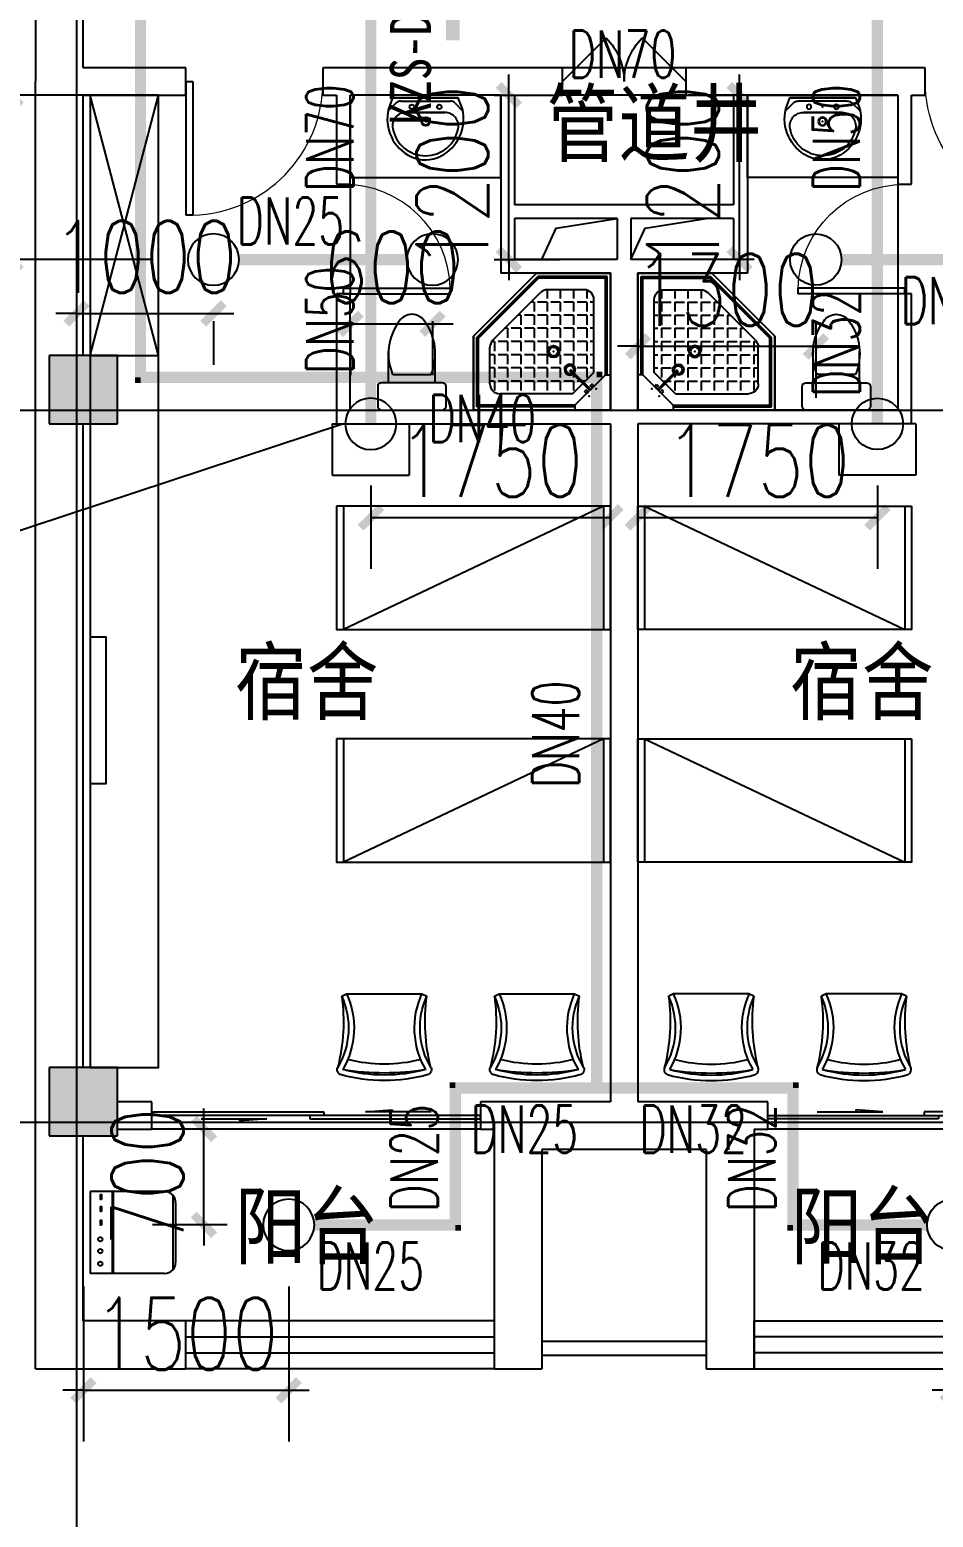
# Model space of a CAD drawing. Extents: x 0 to 2838408, y -923048 to 203859.
# Drawn here: x 2680921 to 2687520, y -549743 to -538880 of the extents above; entities that cross this region are included whole.
import ezdxf
from ezdxf.enums import TextEntityAlignment as Align

# ---------------------------------------------------------------- set-up
doc = ezdxf.new("R2010")
doc.units = 0
doc.header["$LTSCALE"] = 1000
for name, color, linetype in [('A-Fixt', 81, 'Continuous'), ('CLAYER', 7, 'Continuous'), ('COLUMN', 9, 'Continuous'), ('DIM_喷淋', 3, 'Continuous'), ('DOOR_FIRE', 4, 'Continuous'), ('DOTE', 8, 'Continuous'), ('E2-栏杆', 92, 'Continuous'), ('EQUIP_喷头', 7, 'Continuous'), ('PIPE-喷淋', 6, 'Continuous'), ('PIPE-废水', 31, 'Continuous'), ('PUB_HATCH', 8, 'Continuous'), ('PUB_TEXT', 7, 'Continuous'), ('TEXT_喷淋', 7, 'Continuous'), ('TWT_DIM', 3, 'Continuous'), ('WALL', 9, 'Continuous'), ('WINDOW', 4, 'Continuous'), ('XREF', 8, 'Continuous'), ('抗震支吊架', 2, 'Continuous'), ('洁具', 213, 'Continuous'), ('配景', 3, 'Continuous')]:
    doc.layers.add(name, color=color, linetype=linetype)
doc.styles.add('_TCH_DIM_T3', font='SIMPLEX', dxfattribs={"width": 0.75, "bigfont": 'HZTXT'})
doc.styles.add('_TWT_PIPEDN', font='SIMPLEX', dxfattribs={"width": 0.8, "height": 2.3, "bigfont": 'HZTXT'})
doc.styles.add('kzcad', font='', dxfattribs={"width": 0.8})
doc.styles.get("Standard").update_dxf_attribs({"font": 'geniso.shx', "bigfont": 'hztxt.shx'})
doc.styles.get('kzcad').set_extended_font_data('SimSun')
doc.dimstyles.new('_TWT_ARCH&&150', dxfattribs={"dimtxt": 525, "dimasz": 150, "dimexe": 375, "dimexo": 450, "dimgap": 150, "dimtad": 1, "dimdec": 0, "dimzin": 0, "dimdsep": 46, "dimtxsty": '_TCH_DIM_T3', "dimblk": 'ARCHTICK', "dimcen": 0.09, "dimclrt": 7, "dimazin": 2, "dimtfac": 1, "dimtdec": 0, "dimtix": 1, "dimtmove": 2, "dimatfit": 3, "dimfxl": 1, "dimtolj": 1, "dimtzin": 0, "dimarcsym": 0})

# ---------------------------------------------------------------- blocks, each defined once
blk = doc.blocks.new('1F平面-CAD导入_dwg_Drawing4_t3_dwg_$plan$00001613-474159-1F-927810-1F')
at = {"layer": '洁具'}
for p, q in [((-30, 250), (-170, 250)), ((-200, 170), (-430, 170)), ((-260, -140), (-260, 140)), ((-200, -170), (-200, -220)), ((-170, -250), (-30, -250))]:
    blk.add_line(p, q, dxfattribs=at)
for points in [[(-200, 220), (-200, 170), (-200, -170), (-430, -170)], [(0, -220), (0, 220)]]:
    blk.add_lwpolyline(points, dxfattribs=at)
for centre, radius, start, end in [((-170, 220), 30, 90, 180), ((-30, 220), 30, 0, 90), ((-413, -227), 398, 67.4505, 126.6381), ((-590, 0), 110, 123.4509, 236.5491), ((-413, 227), 398, 233.3619, 292.5495), ((-170, -220), 30, 180, 270), ((-30, -220), 30, 270, 0)]:
    blk.add_arc(centre, radius, start, end, dxfattribs=at)
blk = doc.blocks.new('$lvtry$00000169')
at = {"color": 0}
for p, q in [((259, -36), (259, 0)), ((259, -36), (36, -259)), ((259, -24), (976, -24)), ((259, -36), (964, -36)), ((964, -36), (976, -24)), ((964, -36), (964, -525)), ((976, -24), (976, -530)), ((276, -120), (120, -276)), ((144, -151), (291, -298)), ((151, -144), (298, -291)), ((183, -213), (205, -213)), ((220, -213), (243, -213)), ((270, -213), (270, -143)), ((270, -213), (340, -213)), ((276, -120), (808, -120)), ((366, -213), (366, -143)), ((366, -213), (436, -213)), ((462, -213), (462, -143)), ((462, -213), (532, -213)), ((558, -213), (558, -143)), ((558, -213), (628, -213)), ((655, -213), (655, -143)), ((655, -213), (725, -213)), ((751, -213), (751, -143)), ((751, -213), (821, -213)), ((847, -213), (847, -143)), ((847, -213), (880, -213)), ((880, -192), (880, -460)), ((36, -259), (0, -259)), ((24, -259), (24, -976)), ((36, -259), (36, -964)), ((120, -276), (120, -808)), ((120, -309), (147, -309)), ((173, -309), (173, -239)), ((173, -309), (243, -309)), ((270, -263), (270, -239)), ((334, -309), (340, -309)), ((366, -309), (366, -239)), ((366, -309), (436, -309)), ((462, -309), (462, -239)), ((462, -309), (532, -309)), ((558, -309), (558, -239)), ((558, -309), (628, -309)), ((655, -309), (655, -239)), ((655, -309), (725, -309)), ((751, -309), (751, -239)), ((751, -309), (821, -309)), ((847, -309), (847, -239)), ((847, -309), (880, -309)), ((120, -405), (147, -405)), ((173, -405), (173, -335)), ((173, -405), (243, -405)), ((173, -501), (173, -431)), ((270, -405), (270, -335)), ((270, -405), (340, -405)), ((270, -501), (270, -431)), ((366, -405), (366, -335)), ((366, -405), (379, -405)), ((366, -501), (366, -431)), ((462, -405), (462, -335)), ((462, -405), (532, -405)), ((462, -501), (462, -431)), ((558, -405), (558, -335)), ((558, -405), (628, -405)), ((558, -501), (558, -431)), ((655, -405), (655, -335)), ((655, -405), (725, -405)), ((655, -501), (655, -431)), ((751, -405), (751, -335)), ((751, -405), (821, -405)), ((751, -501), (751, -431)), ((847, -405), (847, -335)), ((847, -405), (880, -405)), ((847, -501), (847, -431)), ((120, -501), (147, -501)), ((173, -501), (243, -501)), ((173, -598), (173, -528)), ((270, -501), (340, -501)), ((270, -598), (270, -528)), ((366, -501), (436, -501)), ((366, -598), (366, -528)), ((462, -501), (532, -501)), ((462, -598), (462, -528)), ((859, -511), (511, -859)), ((964, -525), (525, -964)), ((976, -530), (530, -976)), ((558, -501), (628, -501)), ((558, -598), (558, -528)), ((655, -501), (725, -501)), ((655, -598), (655, -528)), ((751, -501), (821, -501)), ((751, -598), (751, -528)), ((847, -501), (867, -501)), ((964, -525), (976, -530)), ((120, -598), (147, -598)), ((173, -598), (243, -598)), ((173, -694), (173, -624)), ((270, -598), (340, -598)), ((270, -694), (270, -624)), ((366, -598), (436, -598)), ((366, -694), (366, -624)), ((462, -598), (532, -598)), ((462, -694), (462, -624)), ((558, -598), (628, -598)), ((558, -694), (558, -624)), ((655, -598), (725, -598)), ((655, -694), (655, -624)), ((751, -598), (773, -598)), ((120, -694), (147, -694)), ((173, -694), (243, -694)), ((173, -790), (173, -720)), ((270, -694), (340, -694)), ((270, -790), (270, -720)), ((366, -694), (436, -694)), ((366, -790), (366, -720)), ((462, -694), (532, -694)), ((462, -790), (462, -720)), ((558, -694), (628, -694)), ((558, -790), (558, -720)), ((655, -694), (676, -694)), ((120, -790), (147, -790)), ((173, -790), (243, -790)), ((173, -878), (173, -816)), ((270, -790), (340, -790)), ((270, -880), (270, -816)), ((366, -790), (436, -790)), ((366, -880), (366, -816)), ((462, -790), (532, -790)), ((462, -880), (462, -816)), ((558, -790), (580, -790)), ((36, -964), (24, -976)), ((24, -976), (530, -976)), ((36, -964), (525, -964)), ((192, -880), (460, -880)), ((525, -964), (530, -976))]:
    blk.add_line(p, q, dxfattribs=at)
blk.add_lwpolyline([(0, 0), (0, -1000), (540, -1000), (1000, -540), (1000, 0)], close=True)
for points in [[(0, 0), (0, -1000)], [(0, 0), (1000, 0)], [(1000, 0), (1000, -540)], [(136, -190), (148, -178), (132, -162), (121, -174)], [(190, -136), (178, -148), (162, -132), (174, -121)], [(1000, -540), (540, -1000)], [(0, -1000), (540, -1000)]]:
    blk.add_lwpolyline(points, close=True, dxfattribs=at)
for radius in [43.8, 31.1]:
    blk.add_circle((416, -428), radius, dxfattribs=at)
for centre, radius, start, end in [((808, -192), 72, 0, 90), ((296, -296), 40.6, 142.583, 128.4197), ((296, -296), 28.6, 145.828, 125.6599), ((808, -460), 72, 315, 0), ((192, -808), 72, 180, 270), ((460, -808), 72, 270, 315)]:
    blk.add_arc(centre, radius, start, end, dxfattribs=at)
for p in [(156, -102, 0), (103, -156, 0), (416, -428, 0)]:
    blk.add_point(p, dxfattribs=at)
blk = doc.blocks.new('$lvtry$00000178')
at = {"color": 0}
for p, q in [((-238, 0), (238, 0)), ((-214, -36), (-272, -91)), ((-180, -23), (180, -23)), ((-142, -105), (140, -105)), ((140, -105), (-142, -105)), ((216, -37), (268, -91))]:
    blk.add_line(p, q, dxfattribs=at)
blk.add_lwpolyline([(-104, -430, 0.224698), (110, -425, 0.348046), (269, -79), (239, 0), (-241, 0), (-271, -79, 0.356844)], format="xyb", close=True, dxfattribs=at)
for centre, radius in [((-100, -65), 16.3), ((100, -65), 16.3), ((1, -172), 31.6)]:
    blk.add_circle(centre, radius, dxfattribs=at)
at = {"color": 0, "lineweight": 13}
blk.add_circle((1, -172), 23, dxfattribs=at)
at = {"color": 0}
for centre, radius, start, end in [((-142, -205), 100, 90, 190.5602), ((-180, -73), 50, 90, 133.181), ((140, -205), 100, 349.4398, 90), ((180, -73), 50, 44.5607, 90), ((-1, -179), 243, 190.5602, 349.4398)]:
    blk.add_arc(centre, radius, start, end, dxfattribs=at)
for p in [(0, -65), (1, -172)]:
    blk.add_point(p, dxfattribs=at)
blk = doc.blocks.new('A$C70365C93')
at = {"layer": '洁具'}
blk.add_lwpolyline([(-1900, 2300), (-1900, 1700), (-800, 1700), (-800, 2300)], close=True, dxfattribs=at)
blk.add_blockref('$lvtry$00000178', (-1350, 2280), dxfattribs=at)
at = {"layer": '洁具', "rotation": 180}
blk.add_blockref('$lvtry$00000169', (0, 0), dxfattribs=at)
at = {"layer": '洁具', "extrusion": (0, 0, -1), "xscale": -1, "zscale": -1, "rotation": 90}
blk.add_blockref('1F平面-CAD导入_dwg_Drawing4_t3_dwg_$plan$00001613-474159-1F-927810-1F', (1450, 0), dxfattribs=at)
blk = doc.blocks.new('单人床')
at = {"layer": 'A-Fixt'}
for p, q in [((47774, 13973), (48674, 13973)), ((47774, 12073), (48674, 13973)), ((47774, 12073), (48674, 12073))]:
    blk.add_line(p, q, dxfattribs=at)
blk.add_lwpolyline([(47774, 14023), (48674, 14023), (48674, 12023), (47774, 12023), (47774, 14023)], dxfattribs=at)
blk = doc.blocks.new('CH_AP01')
for p, q in [((-311, 17), (-275, 0)), ((-275, 0), (275, 0)), ((275, 0), (311, 17))]:
    blk.add_line(p, q)
for centre, radius, start, end in [((-307, 555), 37.8, 100.1859, 202.8359), ((0, -579), 1213, 74.7104, 105.2896), ((0, -579), 1173, 75.0287, 104.9713), ((0, -1278), 1857, 80.611, 99.389), ((-824, 250), 603, 335.5038, 30.2691), ((824, 250), 603, 149.7309, 204.4962), ((307, 555), 37.8, 337.1641, 79.8141), ((-1658, 202), 1360, 352.1659, 14.4283), ((-824, 250), 563, 335.5038, 31.0903), ((0, -579), 1093, 75.8767, 104.1233), ((824, 250), 563, 148.9097, 204.4962), ((1658, 202), 1360, 165.5717, 187.8341)]:
    blk.add_arc(centre, radius, start, end)
blk = doc.blocks.new('A$C61295E98')
at = {"color": 3}
for p, q in [((544, 598), (0, 598)), ((0, 598), (0, 0)), ((161, 598), (161, 0)), ((170, 0), (170, 598)), ((603, 572), (603, 26)), ((624, 518), (624, 80)), ((544, 0), (0, 0))]:
    blk.add_line(p, q, dxfattribs=at)
for points in [[(82, 540), (75, 540), (75, 577), (82, 577)], [(82, 453), (75, 453), (75, 490), (82, 490)], [(82, 353), (75, 353), (75, 389), (82, 389)]]:
    blk.add_lwpolyline(points, close=True, dxfattribs=at)
for centre in [(74, 250), (74, 164), (74, 71)]:
    blk.add_circle(centre, 15.7, dxfattribs=at)
for centre, start, end in [((544, 518), 360, 90), ((544, 80), 270, 0)]:
    blk.add_arc(centre, 80, start, end, dxfattribs=at)
blk = doc.blocks.new('宿舍')
at = {"layer": 'A-Fixt'}
for p, q in [((47854, 13802), (48354, 15702)), ((48354, 13802), (47854, 15702)), ((47854, 13802), (48354, 13802))]:
    blk.add_line(p, q, dxfattribs=at)
for points in [[(47854, 8602), (48354, 8602), (48354, 15702), (47854, 15702)], [(47854, 10676), (47970, 10676), (47970, 11743), (47854, 11743)]]:
    blk.add_lwpolyline(points, close=True, dxfattribs=at)
at = {"xscale": -1, "rotation": 90}
for p in [(63677, 60475), (63677, 58775)]:
    blk.add_blockref('单人床', p, dxfattribs=at)
at = {"layer": 'A-Fixt', "xscale": -1, "rotation": 180}
for p in [(50002, 9140), (51117, 9140)]:
    blk.add_blockref('CH_AP01', p, dxfattribs=at)
at = {"layer": '配景', "color": 252}
blk.add_blockref('A$C61295E98', (47854, 7097), dxfattribs=at)
blk = doc.blocks.new('$WINLIB2D$00000001')
at = {"color": 0}
for points in [[(-0.5, 0.5), (-0.5, -0.5)], [(-0.5, 0.5), (0.5, 0.5)], [(0.5, -0.5), (0.5, 0.5)], [(0.5, 0.1667), (-0.5, 0.1667)], [(0.5, -0.1667), (-0.5, -0.1667)], [(-0.5, -0.5), (0.5, -0.5)]]:
    blk.add_lwpolyline(points, dxfattribs=at)
blk = doc.blocks.new('$DorLib2D$00000131')
at = {"color": 0, "linetype": 'Continuous'}
for p, q in [((0.15, 0.125), (0.2319, 0.1973)), ((0.2319, 0.1973), (0.2319, 0.125)), ((-0.5, 0.125), (-0.5, 0)), ((0.0192, 0.125), (-0.5, 0.125)), ((0.0192, 0), (0.0192, 0.125)), ((0.35, 0.125), (0.15, 0.125)), ((-0.5, 0), (0.0192, 0)), ((-0.024, 0), (0.5, 0)), ((-0.024, -0.125), (-0.024, 0)), ((0.5, 0), (0.5, -0.125)), ((-0.35, -0.125), (-0.15, -0.125)), ((-0.2319, -0.1973), (-0.2319, -0.125)), ((-0.15, -0.125), (-0.2319, -0.1973)), ((0.5, -0.125), (-0.024, -0.125))]:
    blk.add_line(p, q, dxfattribs=at)
blk = doc.blocks.new('$DorLib2D$00000116')
at = {"color": 0}
for p, q in [((-0.5, 0), (-0.146, 0.354)), ((0.5, 0), (0.146, 0.354))]:
    blk.add_line(p, q, dxfattribs=at)
for centre, start, end in [((-0.5, 0), 0, 45), ((0.5, 0), 135, 180)]:
    blk.add_arc(centre, 0.5, start, end, dxfattribs=at)
blk = doc.blocks.new('$DorLib2D$00000001')
for p, q in [((0.45, 0.975), (0.5, 0.975)), ((0.45, 0), (0.45, 0.975)), ((0.5, 0), (0.5, 0.975)), ((0.5, 0), (0.45, 0))]:
    blk.add_line(p, q)
at = {"lineweight": 13}
blk.add_arc((0.475, 0), 0.975, 91.4693, 180, dxfattribs=at)
blk = doc.blocks.new('3F1')
at = {"layer": 'PUB_HATCH'}
for points in [[(2345016.7, -541758.3), (2345516.7, -541758.3), (2345516.7, -541258.3), (2345016.7, -541258.3)], [(2345016.7, -546958.3), (2345516.7, -546958.3), (2345516.7, -546458.3), (2345016.7, -546458.3)]]:
    blk.add_hatch(color=256, dxfattribs=at).paths.add_polyline_path(points)
for points in [[(2348616.7, -540558.3), (2348720.3, -540328), (2349166.7, -540258.3)], [(2349266.7, -540558.3), (2349370.3, -540328), (2349816.7, -540258.3)]]:
    blk.add_lwpolyline(points)
at = {"layer": 'COLUMN'}
for p, q in [((2345516.7, -541258.3), (2345016.7, -541258.3)), ((2345016.7, -541258.3), (2345016.7, -541758.3)), ((2345516.7, -541758.3), (2345516.7, -541258.3)), ((2345016.7, -541758.3), (2345516.7, -541758.3)), ((2345516.7, -546458.3), (2345016.7, -546458.3)), ((2345016.7, -546458.3), (2345016.7, -546958.3)), ((2345516.7, -546958.3), (2345516.7, -546458.3)), ((2345016.7, -546958.3), (2345516.7, -546958.3))]:
    blk.add_line(p, q, dxfattribs=at)
at = {"layer": 'DOOR_FIRE'}
for p, q in [((2349666.7, -539158.3), (2348766.7, -539158.3)), ((2349666.7, -539358.3), (2348766.7, -539358.3))]:
    blk.add_line(p, q, dxfattribs=at)
at = {"layer": 'DOTE'}
for p, q in [((2345216.7, -467258.3), (2345216.7, -550458.3)), ((2343216.7, -541658.3), (2453916.7, -541658.3)), ((2343216.7, -546858.3), (2453916.7, -546858.3)), ((2343216.7, -546858.3), (2453916.7, -546858.3))]:
    blk.add_line(p, q, dxfattribs=at)
at = {"layer": 'E2-栏杆'}
for points in [[(2348616.7, -548458.3), (2349816.7, -548458.3)], [(2348616.7, -548558.3), (2349816.7, -548558.3)]]:
    blk.add_lwpolyline(points, dxfattribs=at)
at = {"layer": 'WALL'}
for p, q in [((2344916.7, -538758.3), (2344916.7, -539258.3)), ((2345266.7, -539158.3), (2345266.7, -538758.3)), ((2346016.7, -539158.3), (2345266.7, -539158.3)), ((2346016.7, -539358.3), (2346016.7, -539158.3)), ((2347116.7, -539158.3), (2347016.7, -539158.3)), ((2347016.7, -539158.3), (2347016.7, -539358.3)), ((2348316.7, -539158.3), (2347116.7, -539158.3)), ((2348766.7, -539158.3), (2348316.7, -539158.3)), ((2348766.7, -539358.3), (2348766.7, -539158.3)), ((2350116.7, -539158.3), (2349666.7, -539158.3)), ((2349666.7, -539158.3), (2349666.7, -539358.3)), ((2351316.7, -539158.3), (2350116.7, -539158.3)), ((2351416.7, -539158.3), (2351316.7, -539158.3)), ((2351416.7, -539358.3), (2351416.7, -539158.3)), ((2344916.7, -541508.3), (2344916.7, -539258.3)), ((2345266.7, -541258.3), (2345266.7, -539358.3)), ((2345266.7, -539358.3), (2346016.7, -539358.3)), ((2347016.7, -539358.3), (2347116.7, -539358.3)), ((2347116.7, -539358.3), (2347116.7, -540008.3)), ((2348316.7, -539358.3), (2347216.7, -539358.3)), ((2347216.7, -540008.3), (2347216.7, -539358.3)), ((2348316.7, -539358.3), (2348316.7, -540158.3)), ((2348416.7, -539358.3), (2348766.7, -539358.3)), ((2348416.7, -539358.3), (2348416.7, -540158.3)), ((2349666.7, -539358.3), (2350016.7, -539358.3)), ((2350016.7, -539358.3), (2350016.7, -540158.3)), ((2351216.7, -539358.3), (2350116.7, -539358.3)), ((2350116.7, -539358.3), (2350116.7, -540158.3)), ((2351216.7, -539358.3), (2351216.7, -540008.3)), ((2351316.7, -540008.3), (2351316.7, -539358.3)), ((2351316.7, -539358.3), (2351416.7, -539358.3)), ((2347116.7, -540008.3), (2347216.7, -540008.3)), ((2351216.7, -540008.3), (2351316.7, -540008.3)), ((2348316.7, -540158.3), (2348316.7, -540658.3)), ((2349216.7, -540158.3), (2348416.7, -540158.3)), ((2350016.7, -540158.3), (2349216.7, -540158.3)), ((2350116.7, -540158.3), (2350116.7, -540658.3)), ((2349166.7, -540258.3), (2348416.7, -540258.3)), ((2348416.7, -540258.3), (2348416.7, -540558.3)), ((2349166.7, -540258.3), (2349166.7, -540558.3)), ((2350016.7, -540258.3), (2349266.7, -540258.3)), ((2349266.7, -540258.3), (2349266.7, -540558.3)), ((2350016.7, -540258.3), (2350016.7, -540558.3)), ((2349166.7, -540558.3), (2348416.7, -540558.3)), ((2350016.7, -540558.3), (2349266.7, -540558.3)), ((2349116.7, -540658.3), (2348316.7, -540658.3)), ((2349116.7, -540658.3), (2349116.7, -541658.3)), ((2349316.7, -540658.3), (2349316.7, -541658.3)), ((2350116.7, -540658.3), (2349316.7, -540658.3)), ((2347216.7, -540808.3), (2347116.7, -540808.3)), ((2347116.7, -540808.3), (2347116.7, -541758.3)), ((2347216.7, -541658.3), (2347216.7, -540808.3)), ((2351316.7, -540808.3), (2351216.7, -540808.3)), ((2351216.7, -540808.3), (2351216.7, -541658.3)), ((2351316.7, -541758.3), (2351316.7, -540808.3)), ((2344916.7, -546858.3), (2344916.7, -541508.3)), ((2347216.7, -541658.3), (2349116.7, -541658.3)), ((2351216.7, -541658.3), (2349316.7, -541658.3)), ((2345266.7, -546458.3), (2345266.7, -541758.3)), ((2347116.7, -541758.3), (2349116.7, -541758.3)), ((2349116.7, -541758.3), (2349116.7, -546708.3)), ((2351316.7, -541758.3), (2349316.7, -541758.3)), ((2349316.7, -541758.3), (2349316.7, -546708.3)), ((2345766.7, -546708.3), (2345516.7, -546708.3)), ((2345766.7, -546908.3), (2345766.7, -546708.3)), ((2348516.7, -546708.3), (2348166.7, -546708.3)), ((2348166.7, -546708.3), (2348166.7, -546908.3)), ((2349116.7, -546708.3), (2348516.7, -546708.3)), ((2349916.7, -546708.3), (2349316.7, -546708.3)), ((2350266.7, -546708.3), (2349916.7, -546708.3)), ((2350266.7, -546908.3), (2350266.7, -546708.3)), ((2344916.7, -548658.3), (2344916.7, -546858.3)), ((2345266.7, -548308.3), (2345266.7, -546958.3)), ((2345516.7, -546908.3), (2345766.7, -546908.3)), ((2348166.7, -546908.3), (2348266.7, -546908.3)), ((2348266.7, -546908.3), (2348266.7, -548308.3)), ((2350166.7, -546908.3), (2350166.7, -548308.3)), ((2350166.7, -546908.3), (2350266.7, -546908.3)), ((2349216.7, -547058.3), (2348616.7, -547058.3)), ((2348616.7, -547058.3), (2348616.7, -548658.3)), ((2349816.7, -547058.3), (2349216.7, -547058.3)), ((2349816.7, -547058.3), (2349816.7, -548658.3)), ((2346016.7, -548308.3), (2345266.7, -548308.3)), ((2346016.7, -548658.3), (2346016.7, -548308.3)), ((2348266.7, -548308.3), (2348266.7, -548658.3)), ((2350166.7, -548658.3), (2350166.7, -548308.3)), ((2344916.7, -548658.3), (2346016.7, -548658.3)), ((2348266.7, -548658.3), (2348616.7, -548658.3)), ((2349816.7, -548658.3), (2350166.7, -548658.3))]:
    blk.add_line(p, q, dxfattribs=at)
at = {"layer": 'WINDOW'}
for p, q in [((2347216.7, -540008.3), (2347216.7, -540808.3)), ((2351216.7, -540008.3), (2351216.7, -540808.3)), ((2348166.7, -546908.3), (2345766.7, -546908.3)), ((2352666.7, -546908.3), (2350266.7, -546908.3))]:
    blk.add_line(p, q, dxfattribs=at)
for name, p in [('宿舍', (2297462.9, -555059.9)), ('A$C70365C93', (2349116.7, -541658.3))]:
    blk.add_blockref(name, p)
at = {"xscale": -1, "rotation": 359.9999999999999}
for name, p in [('A$C70365C93', (2349316.7, -541658.3)), ('宿舍', (2400970.6, -555059.9))]:
    blk.add_blockref(name, p, dxfattribs=at)
at = {"layer": 'DOOR_FIRE', "xscale": 900, "yscale": -900, "zscale": 200, "rotation": 179.9999999994664}
blk.add_blockref('$DorLib2D$00000116', (2349216.7, -539258.3), dxfattribs=at)
at = {"layer": 'WINDOW', "yscale": -1000}
for p, xscale, zscale in [((2346516.7, -539258.3), -1000, -1000), ((2351916.7, -539258.3), 1000, 1000)]:
    blk.add_blockref('$DorLib2D$00000001', p, dxfattribs=dict(at, xscale=xscale, zscale=zscale))
at = {"layer": 'WINDOW'}
for name, p, xscale, yscale, zscale, rotation in [('$DorLib2D$00000001', (2347166.7, -540408.3), 800, 800, 800, 269.9999999994664), ('$DorLib2D$00000001', (2351266.7, -540408.3), 800, -800, 800, 269.9999999994664), ('$DorLib2D$00000131', (2346966.7, -546808.3), 2400, 200, 2400, 180), ('$DorLib2D$00000131', (2351466.7, -546808.3), -2400, 200, -2400, 180), ('$WINLIB2D$00000001', (2347141.7, -548483.3), 2249.999999993481, -350, 2249.999999993481, 179.999999999999), ('$WINLIB2D$00000001', (2351291.7, -548483.3), -2249.999999993481, -350, -2249.999999993481, 180)]:
    blk.add_blockref(name, p, dxfattribs=dict(at, xscale=xscale, yscale=yscale, zscale=zscale, rotation=rotation))
at = {"layer": 'CLAYER'}
blk.add_text('管道井', height=525, dxfattribs=at).set_placement((2348649.1, -539845.3))
at = {"layer": 'PUB_TEXT'}
for s, p in [('宿舍', (2346373.5, -543922.1)), ('宿舍', (2350427.9, -543922.1)), ('阳台', (2346373.5, -547896.3)), ('阳台', (2350433.9, -547896.3))]:
    blk.add_text(s, height=525, dxfattribs=at).set_placement(p)
blk = doc.blocks.new('_ArchTick')
at = {"color": 0, "linetype": 'ByBlock', "const_width": 0.4}
blk.add_lwpolyline([(-0.5, -0.5), (0.5, 0.5)], dxfattribs=at)
blk = doc.blocks.new('*D2178')
at = {"layer": 'Defpoints', "color": 0, "linetype": 'ByBlock', "transparency": 16777216}
for p in [(2685363, -540558), (2686663, -540558), (2686663, -541192)]:
    blk.add_point(p, dxfattribs=at)
at = {"layer": 'TWT_DIM', "color": 0, "linetype": 'ByBlock', "lineweight": -2, "transparency": 16777216}
for p, q in [((2685363, -541008), (2685363, -541567)), ((2686663, -541008), (2686663, -541567)), ((2685363, -541192), (2685213, -541192)), ((2685363, -541192), (2686663, -541192)), ((2686663, -541192), (2686813, -541192))]:
    blk.add_line(p, q, dxfattribs=at)
at = {"layer": 'TWT_DIM', "color": 0, "linetype": 'ByBlock', "lineweight": -2, "transparency": 16777216, "xscale": 150, "yscale": 150, "zscale": 150}
blk.add_blockref('_ArchTick', (2685363, -541192), dxfattribs=at)
at = {"layer": 'TWT_DIM', "color": 0, "linetype": 'ByBlock', "lineweight": -2, "transparency": 16777216, "xscale": 150, "yscale": 150, "zscale": 150, "rotation": 180}
blk.add_blockref('_ArchTick', (2686663, -541192), dxfattribs=at)
at = {"layer": 'TWT_DIM', "color": 7, "linetype": 'ByBlock', "transparency": 16777216, "insert": (2686013, -540779), "char_height": 525, "attachment_point": 5, "style": '_TCH_DIM_T3'}
blk.add_mtext('\\A1;1300', dxfattribs=at)
blk = doc.blocks.new('*D2223')
at = {"layer": 'Defpoints', "color": 0, "linetype": 'ByBlock', "transparency": 16777216}
for p in [(2687663, -547608), (2689163, -547608), (2689163, -548816)]:
    blk.add_point(p, dxfattribs=at)
at = {"layer": 'TWT_DIM', "color": 0, "linetype": 'ByBlock', "lineweight": -2, "transparency": 16777216}
for p, q in [((2687663, -548058), (2687663, -549191)), ((2689163, -548058), (2689163, -549191)), ((2687663, -548816), (2687513, -548816)), ((2687663, -548816), (2689163, -548816)), ((2689163, -548816), (2689313, -548816))]:
    blk.add_line(p, q, dxfattribs=at)
at = {"layer": 'TWT_DIM', "color": 0, "linetype": 'ByBlock', "lineweight": -2, "transparency": 16777216, "xscale": 150, "yscale": 150, "zscale": 150}
blk.add_blockref('_ArchTick', (2687663, -548816), dxfattribs=at)
at = {"layer": 'TWT_DIM', "color": 0, "linetype": 'ByBlock', "lineweight": -2, "transparency": 16777216, "xscale": 150, "yscale": 150, "zscale": 150, "rotation": 180}
blk.add_blockref('_ArchTick', (2689163, -548816), dxfattribs=at)
at = {"layer": 'TWT_DIM', "color": 7, "linetype": 'ByBlock', "transparency": 16777216, "insert": (2688413, -548403), "char_height": 525, "attachment_point": 5, "style": '_TCH_DIM_T3'}
blk.add_mtext('\\A1;1500', dxfattribs=at)
blk = doc.blocks.new('*D2225')
at = {"layer": 'Defpoints', "color": 0, "linetype": 'ByBlock', "transparency": 16777216}
for p in [(2681313, -547608), (2682813, -547608), (2682813, -548816)]:
    blk.add_point(p, dxfattribs=at)
at = {"layer": 'TWT_DIM', "color": 0, "linetype": 'ByBlock', "lineweight": -2, "transparency": 16777216}
for p, q in [((2681313, -548058), (2681313, -549191)), ((2682813, -548058), (2682813, -549191)), ((2681313, -548816), (2681163, -548816)), ((2681313, -548816), (2682813, -548816)), ((2682813, -548816), (2682963, -548816))]:
    blk.add_line(p, q, dxfattribs=at)
at = {"layer": 'TWT_DIM', "color": 0, "linetype": 'ByBlock', "lineweight": -2, "transparency": 16777216, "xscale": 150, "yscale": 150, "zscale": 150}
blk.add_blockref('_ArchTick', (2681313, -548816), dxfattribs=at)
at = {"layer": 'TWT_DIM', "color": 0, "linetype": 'ByBlock', "lineweight": -2, "transparency": 16777216, "xscale": 150, "yscale": 150, "zscale": 150, "rotation": 180}
blk.add_blockref('_ArchTick', (2682813, -548816), dxfattribs=at)
at = {"layer": 'TWT_DIM', "color": 7, "linetype": 'ByBlock', "transparency": 16777216, "insert": (2682063, -548403), "char_height": 525, "attachment_point": 5, "style": '_TCH_DIM_T3'}
blk.add_mtext('\\A1;1500', dxfattribs=at)
blk = doc.blocks.new('*D2226')
at = {"layer": 'Defpoints', "color": 0, "linetype": 'ByBlock', "transparency": 16777216}
for p in [(2682194, -546908), (2682813, -546908), (2682813, -547608)]:
    blk.add_point(p, dxfattribs=at)
at = {"layer": 'TWT_DIM', "color": 0, "linetype": 'ByBlock', "lineweight": -2, "transparency": 16777216}
for p, q in [((2682194, -546908), (2682194, -546758)), ((2682363, -546908), (2681819, -546908)), ((2682194, -547608), (2682194, -546908)), ((2682363, -547608), (2681819, -547608)), ((2682194, -547608), (2682194, -547758))]:
    blk.add_line(p, q, dxfattribs=at)
at = {"layer": 'TWT_DIM', "color": 0, "linetype": 'ByBlock', "lineweight": -2, "transparency": 16777216, "xscale": 150, "yscale": 150, "zscale": 150}
for p, rotation in [((2682194, -546908), 270), ((2682194, -547608), 90)]:
    blk.add_blockref('_ArchTick', p, dxfattribs=dict(at, rotation=rotation))
at = {"layer": 'TWT_DIM', "color": 7, "linetype": 'ByBlock', "transparency": 16777216, "insert": (2681781, -547258), "char_height": 525, "attachment_point": 5, "rotation": 90, "style": '_TCH_DIM_T3'}
blk.add_mtext('\\A1;700', dxfattribs=at)
blk = doc.blocks.new('*D2235')
at = {"layer": 'Defpoints', "color": 0, "linetype": 'ByBlock', "transparency": 16777216}
for p in [(2685363, -541758), (2687113, -541758), (2687113, -542441)]:
    blk.add_point(p, dxfattribs=at)
at = {"layer": 'TWT_DIM', "color": 0, "linetype": 'ByBlock', "lineweight": -2, "transparency": 16777216}
for p, q in [((2685363, -542208), (2685363, -542816)), ((2687113, -542208), (2687113, -542816)), ((2685363, -542441), (2687113, -542441))]:
    blk.add_line(p, q, dxfattribs=at)
at = {"layer": 'TWT_DIM', "color": 0, "linetype": 'ByBlock', "lineweight": -2, "transparency": 16777216, "xscale": 150, "yscale": 150, "zscale": 150, "rotation": 180}
blk.add_blockref('_ArchTick', (2685363, -542441), dxfattribs=at)
at = {"layer": 'TWT_DIM', "color": 0, "linetype": 'ByBlock', "lineweight": -2, "transparency": 16777216, "xscale": 150, "yscale": 150, "zscale": 150}
blk.add_blockref('_ArchTick', (2687113, -542441), dxfattribs=at)
at = {"layer": 'TWT_DIM', "color": 7, "linetype": 'ByBlock', "transparency": 16777216, "insert": (2686238, -542028), "char_height": 525, "attachment_point": 5, "style": '_TCH_DIM_T3'}
blk.add_mtext('\\A1;1750', dxfattribs=at)
blk = doc.blocks.new('*D2237')
at = {"layer": 'Defpoints', "color": 0, "linetype": 'ByBlock', "transparency": 16777216}
for p in [(2686105, -539358), (2686663, -539358), (2686663, -540558)]:
    blk.add_point(p, dxfattribs=at)
at = {"layer": 'TWT_DIM', "color": 0, "linetype": 'ByBlock', "lineweight": -2, "transparency": 16777216}
for p, q in [((2686105, -539358), (2686105, -539208)), ((2686213, -539358), (2685730, -539358)), ((2686105, -540558), (2686105, -539358)), ((2686213, -540558), (2685730, -540558)), ((2686105, -540558), (2686105, -540708))]:
    blk.add_line(p, q, dxfattribs=at)
at = {"layer": 'TWT_DIM', "color": 0, "linetype": 'ByBlock', "lineweight": -2, "transparency": 16777216, "xscale": 150, "yscale": 150, "zscale": 150}
for p, rotation in [((2686105, -539358), 270), ((2686105, -540558), 90)]:
    blk.add_blockref('_ArchTick', p, dxfattribs=dict(at, rotation=rotation))
at = {"layer": 'TWT_DIM', "color": 7, "linetype": 'ByBlock', "transparency": 16777216, "insert": (2685692, -539958), "char_height": 525, "attachment_point": 5, "rotation": 90, "style": '_TCH_DIM_T3'}
blk.add_mtext('\\A1;1200', dxfattribs=at)
blk = doc.blocks.new('*D2239')
at = {"layer": 'Defpoints', "color": 0, "linetype": 'ByBlock', "transparency": 16777216}
for p in [(2683413, -541758), (2685163, -541758), (2685163, -542441)]:
    blk.add_point(p, dxfattribs=at)
at = {"layer": 'TWT_DIM', "color": 0, "linetype": 'ByBlock', "lineweight": -2, "transparency": 16777216}
for p, q in [((2683413, -542208), (2683413, -542816)), ((2685163, -542208), (2685163, -542816)), ((2683413, -542441), (2685163, -542441))]:
    blk.add_line(p, q, dxfattribs=at)
at = {"layer": 'TWT_DIM', "color": 0, "linetype": 'ByBlock', "lineweight": -2, "transparency": 16777216, "xscale": 150, "yscale": 150, "zscale": 150, "rotation": 180}
blk.add_blockref('_ArchTick', (2683413, -542441), dxfattribs=at)
at = {"layer": 'TWT_DIM', "color": 0, "linetype": 'ByBlock', "lineweight": -2, "transparency": 16777216, "xscale": 150, "yscale": 150, "zscale": 150}
blk.add_blockref('_ArchTick', (2685163, -542441), dxfattribs=at)
at = {"layer": 'TWT_DIM', "color": 7, "linetype": 'ByBlock', "transparency": 16777216, "insert": (2684288, -542028), "char_height": 525, "attachment_point": 5, "style": '_TCH_DIM_T3'}
blk.add_mtext('\\A1;1750', dxfattribs=at)
blk = doc.blocks.new('*D2240')
at = {"layer": 'Defpoints', "color": 0, "linetype": 'ByBlock', "transparency": 16777216}
for p in [(2681263, -540558), (2682263, -540558), (2682263, -540952)]:
    blk.add_point(p, dxfattribs=at)
at = {"layer": 'TWT_DIM', "color": 0, "linetype": 'ByBlock', "lineweight": -2, "transparency": 16777216}
for p, q in [((2681263, -540952), (2681113, -540952)), ((2681263, -540952), (2682263, -540952)), ((2682263, -540952), (2682413, -540952)), ((2681263, -541008), (2681263, -541327)), ((2682263, -541008), (2682263, -541327))]:
    blk.add_line(p, q, dxfattribs=at)
at = {"layer": 'TWT_DIM', "color": 0, "linetype": 'ByBlock', "lineweight": -2, "transparency": 16777216, "xscale": 150, "yscale": 150, "zscale": 150}
blk.add_blockref('_ArchTick', (2681263, -540952), dxfattribs=at)
at = {"layer": 'TWT_DIM', "color": 0, "linetype": 'ByBlock', "lineweight": -2, "transparency": 16777216, "xscale": 150, "yscale": 150, "zscale": 150, "rotation": 180}
blk.add_blockref('_ArchTick', (2682263, -540952), dxfattribs=at)
at = {"layer": 'TWT_DIM', "color": 7, "linetype": 'ByBlock', "transparency": 16777216, "insert": (2681763, -540539), "char_height": 525, "attachment_point": 5, "style": '_TCH_DIM_T3'}
blk.add_mtext('\\A1;1000', dxfattribs=at)
blk = doc.blocks.new('*D2241')
at = {"layer": 'Defpoints', "color": 0, "linetype": 'ByBlock', "transparency": 16777216}
for p in [(2683263, -540558), (2683863, -540558), (2683863, -541028)]:
    blk.add_point(p, dxfattribs=at)
at = {"layer": 'TWT_DIM', "color": 0, "linetype": 'ByBlock', "lineweight": -2, "transparency": 16777216}
for p, q in [((2683263, -541028), (2683113, -541028)), ((2683263, -541008), (2683263, -541403)), ((2683263, -541028), (2683863, -541028)), ((2683863, -541008), (2683863, -541403)), ((2683863, -541028), (2684013, -541028))]:
    blk.add_line(p, q, dxfattribs=at)
at = {"layer": 'TWT_DIM', "color": 0, "linetype": 'ByBlock', "lineweight": -2, "transparency": 16777216, "xscale": 150, "yscale": 150, "zscale": 150}
blk.add_blockref('_ArchTick', (2683263, -541028), dxfattribs=at)
at = {"layer": 'TWT_DIM', "color": 0, "linetype": 'ByBlock', "lineweight": -2, "transparency": 16777216, "xscale": 150, "yscale": 150, "zscale": 150, "rotation": 180}
blk.add_blockref('_ArchTick', (2683863, -541028), dxfattribs=at)
at = {"layer": 'TWT_DIM', "color": 7, "linetype": 'ByBlock', "transparency": 16777216, "insert": (2683563, -540615), "char_height": 525, "attachment_point": 5, "style": '_TCH_DIM_T3'}
blk.add_mtext('\\A1;600', dxfattribs=at)
blk = doc.blocks.new('*D2242')
at = {"layer": 'Defpoints', "color": 0, "linetype": 'ByBlock', "transparency": 16777216}
for p in [(2683863, -539358), (2684420, -539358), (2683863, -540558)]:
    blk.add_point(p, dxfattribs=at)
at = {"layer": 'TWT_DIM', "color": 0, "linetype": 'ByBlock', "lineweight": -2, "transparency": 16777216}
for p, q in [((2684420, -539358), (2684420, -539208)), ((2684313, -539358), (2684795, -539358)), ((2684420, -540558), (2684420, -539358)), ((2684313, -540558), (2684795, -540558)), ((2684420, -540558), (2684420, -540708))]:
    blk.add_line(p, q, dxfattribs=at)
at = {"layer": 'TWT_DIM', "color": 0, "linetype": 'ByBlock', "lineweight": -2, "transparency": 16777216, "xscale": 150, "yscale": 150, "zscale": 150}
for p, rotation in [((2684420, -539358), 270), ((2684420, -540558), 90)]:
    blk.add_blockref('_ArchTick', p, dxfattribs=dict(at, rotation=rotation))
at = {"layer": 'TWT_DIM', "color": 7, "linetype": 'ByBlock', "transparency": 16777216, "insert": (2684008, -539958), "char_height": 525, "attachment_point": 5, "rotation": 90, "style": '_TCH_DIM_T3'}
blk.add_mtext('\\A1;1200', dxfattribs=at)
blk = doc.blocks.new('*D2243')
at = {"layer": 'Defpoints', "color": 0, "linetype": 'ByBlock', "transparency": 16777216}
for p in [(2680780, -539358), (2682263, -539358), (2682263, -540558)]:
    blk.add_point(p, dxfattribs=at)
at = {"layer": 'TWT_DIM', "color": 0, "linetype": 'ByBlock', "lineweight": -2, "transparency": 16777216}
for p, q in [((2680780, -539358), (2680780, -539208)), ((2681813, -539358), (2680405, -539358)), ((2680780, -540558), (2680780, -539358)), ((2681813, -540558), (2680405, -540558)), ((2680780, -540558), (2680780, -540708))]:
    blk.add_line(p, q, dxfattribs=at)
at = {"layer": 'TWT_DIM', "color": 0, "linetype": 'ByBlock', "lineweight": -2, "transparency": 16777216, "xscale": 150, "yscale": 150, "zscale": 150}
for p, rotation in [((2680780, -539358), 270), ((2680780, -540558), 90)]:
    blk.add_blockref('_ArchTick', p, dxfattribs=dict(at, rotation=rotation))
at = {"layer": 'TWT_DIM', "color": 7, "linetype": 'ByBlock', "transparency": 16777216, "insert": (2680367, -539958), "char_height": 525, "attachment_point": 5, "rotation": 90, "style": '_TCH_DIM_T3'}
blk.add_mtext('\\A1;1200', dxfattribs=at)
blk = doc.blocks.new('$TwtSys$00000125')
blk.add_circle((0, 0, 0), 1)
blk = doc.blocks.new('$TwtSys$00000131')
for p, q in [((-1.5, 0), (-1.5, 2)), ((-1.5, 2), (1.5, 2)), ((1.5, 0, 0), (1.5, 2, 0)), ((-1.5, 0), (-1, 0)), ((1, 0, 0), (1.5, 0, 0))]:
    blk.add_line(p, q)
blk.add_circle((0, 0), 1)

msp = doc.modelspace()

# ---------------------------------------------------------------- hatches: boundary and pattern name
at = {"layer": 'PIPE-喷淋', "linetype": 'ByBlock'}
for points in [[(2685062.5, -541418.8), (2685062.5, -541377.5), (2685103.8, -541377.5)], [(2685062.5, -541418.8), (2685103.8, -541418.8), (2685103.8, -541377.5)], [(2684029.3, -546608.3), (2684029.3, -546567), (2683988.1, -546567)], [(2684029.3, -546608.3), (2683988.1, -546608.3), (2683988.1, -546567)], [(2686495.8, -546608.3), (2686495.8, -546567), (2686537, -546567)], [(2686495.8, -546608.3), (2686537, -546608.3), (2686537, -546567)], [(2684029.3, -547608.3), (2684070.6, -547608.3), (2684070.6, -547649.5)], [(2684029.3, -547608.3), (2684029.3, -547649.5), (2684070.6, -547649.5)], [(2686495.8, -547608.3), (2686454.5, -547608.3), (2686454.5, -547649.5)], [(2686495.8, -547608.3), (2686495.8, -547649.5), (2686454.5, -547649.5)]]:
    msp.add_hatch(color=256, dxfattribs=at).paths.add_polyline_path(points)
at = {"layer": 'PIPE-废水', "linetype": 'ByBlock'}
for points in [[(2681730.4, -541418.8), (2681730.4, -541460), (2681689.1, -541460)], [(2681730.4, -541418.8), (2681689.1, -541418.8), (2681689.1, -541460)]]:
    msp.add_hatch(color=256, dxfattribs=at).paths.add_polyline_path(points)

# ---------------------------------------------------------------- linework, layer by layer
at = {"layer": 'DIM_喷淋', "linetype": 'ByBlock'}
msp.add_line((2683212.5, -541758.3), (2680250.2, -542735), dxfattribs=at)
at = {"layer": 'PIPE-喷淋', "linetype": 'ByBlock', "ltscale": 1.5, "const_width": 82.5}
for points in [[(2683412.5, -540558.3), (2683412.5, -538758.3)], [(2687112.5, -540558.3), (2687112.5, -538758.3)], [(2682450, -540558.3), (2683412.5, -540558.3)], [(2683412.5, -540558.3), (2683675, -540558.3)], [(2683412.5, -541418.8), (2683412.5, -540558.3)], [(2686850, -540558.3), (2687112.5, -540558.3)], [(2687112.5, -541758.3), (2687112.5, -540558.3)], [(2687112.5, -540558.3), (2688075, -540558.3)], [(2683412.5, -541758.3), (2683412.5, -541418.8)], [(2683412.5, -541418.8), (2685062.5, -541418.8)], [(2685062.5, -541418.8), (2685062.5, -546608.3)], [(2685062.5, -546608.3), (2684029.3, -546608.3)], [(2684029.3, -546608.3), (2684029.3, -547608.3)], [(2685062.5, -546608.3), (2686495.8, -546608.3)], [(2686495.8, -546608.3), (2686495.8, -547608.3)], [(2684029.3, -547608.3), (2683000, -547608.3)], [(2686495.8, -547608.3), (2687475, -547608.3)]]:
    msp.add_lwpolyline(points, dxfattribs=at)
at = {"layer": 'PIPE-废水', "linetype": 'ByBlock', "ltscale": 1.5, "const_width": 82.5}
for points in [[(2681730.4, -541418.8), (2681730.4, -537476.8)], [(2683412.5, -541418.8), (2681730.4, -541418.8)]]:
    msp.add_lwpolyline(points, dxfattribs=at)
at = {"layer": '抗震支吊架', "color": 4, "const_width": 100}
msp.add_lwpolyline([(2684012.5, -538958.3), (2684012.5, -538558.3)], dxfattribs=at)

# ---------------------------------------------------------------- block references
at = {"layer": 'EQUIP_喷头', "linetype": 'ByBlock', "xscale": 187.5, "yscale": -187.5, "zscale": 187.5}
for name, p in [('$TwtSys$00000125', (2682262.5, -540558.3)), ('$TwtSys$00000125', (2683862.5, -540558.3)), ('$TwtSys$00000131', (2683412.5, -541758.3)), ('$TwtSys$00000125', (2682812.5, -547608.3))]:
    msp.add_blockref(name, p, dxfattribs=at)
at = {"layer": 'EQUIP_喷头', "linetype": 'ByBlock', "xscale": 187.5, "yscale": 187.5, "zscale": 187.5, "rotation": 180}
for name, p in [('$TwtSys$00000125', (2686662.5, -540558.3)), ('$TwtSys$00000131', (2687112.5, -541758.3)), ('$TwtSys$00000125', (2687662.5, -547608.3))]:
    msp.add_blockref(name, p, dxfattribs=at)
at = {"layer": 'XREF'}
msp.add_blockref('3F1', (336045.8, 0), dxfattribs=at)

# ---------------------------------------------------------------- texts
at = {"layer": 'TEXT_喷淋', "linetype": 'ByBlock', "style": '_TWT_PIPEDN', "width": 0.64}
msp.add_text('DN70', height=345, dxfattribs=at).set_placement((2684857.7, -539230.8))
msp.add_text('DN70', height=345, rotation=90, dxfattribs=at).set_placement((2683285, -540063.1))
at = {"layer": 'TEXT_喷淋', "color": 251, "linetype": 'ByBlock', "style": '_TWT_PIPEDN', "width": 0.64}
for s, p in [('DN50', (2686985, -540063.1)), ('DN50', (2683285, -541393.3)), ('DN32', (2686985, -541563.1)), ('DN40', (2684935, -544418.3)), ('DN25', (2683901.8, -547513.1)), ('DN32', (2686368.3, -547513.1))]:
    msp.add_text(s, height=345, rotation=90, dxfattribs=at).set_placement(p)
for s, p in [('DN25', (2682432.7, -540449.3)), ('DN25', (2687282.7, -541030.8)), ('DN40', (2683832.7, -541891.3)), ('DN25', (2684141.1, -547080.8)), ('DN32', (2685374.4, -547080.8)), ('DN25', (2683016.1, -548080.8)), ('DN32', (2686674.4, -548080.8))]:
    msp.add_text(s, height=345, dxfattribs=at).set_placement(p)
at = {"layer": '抗震支吊架', "color": 4, "style": 'kzcad', "width": 0.8}
msp.add_text('KZS-DN70-T', height=300, rotation=89.88539, dxfattribs=at).set_placement((2683852.5, -538758.3), align=Align.CENTER)

# ---------------------------------------------------------------- dimensions: what is measured, and where the dimension line sits
at = {"layer": 'TWT_DIM', "linetype": 'ByBlock'}
for p1, p2, distance, picture, middle in [((2682262.5, -540558.3), (2682262.5, -539358.3), 1482.7, '*D2243', (2680367.4, -539958.3)), ((2683862.5, -540558.3), (2683862.5, -539358.3), -557.7, '*D2242', (2684007.8, -539958.3)), ((2686662.5, -540558.3), (2686662.5, -539358.3), 557.7, '*D2237', (2685692.3, -539958.3)), ((2681262.5, -540558.3), (2682262.5, -540558.3), -393.4, '*D2240', (2681762.5, -540539.1)), ((2683262.5, -540558.3), (2683862.5, -540558.3), -469.7, '*D2241', (2683562.5, -540615.5)), ((2685362.5, -540558.3), (2686662.5, -540558.3), -633.6, '*D2178', (2686012.5, -540779.3)), ((2683412.5, -541758.3), (2685162.5, -541758.3), -682.4, '*D2239', (2684287.5, -542028.1)), ((2685362.5, -541758.3), (2687112.5, -541758.3), -682.4, '*D2235', (2686237.5, -542028.1)), ((2682812.5, -547608.3), (2682812.5, -546908.3), 619, '*D2226', (2681781, -547258.3)), ((2681312.5, -547608.3), (2682812.5, -547608.3), -1207.4, '*D2225', (2682062.5, -548403.2)), ((2687662.5, -547608.3), (2689162.5, -547608.3), -1207.4, '*D2223', (2688412.5, -548403.2))]:
    dim = msp.add_aligned_dim(p1=p1, p2=p2, distance=distance, dimstyle='_TWT_ARCH&&150', dxfattribs=at)
    dim.commit()
    dim.dimension.update_dxf_attribs({"geometry": picture, "text_midpoint": middle})

doc.saveas('drawing.dxf')
